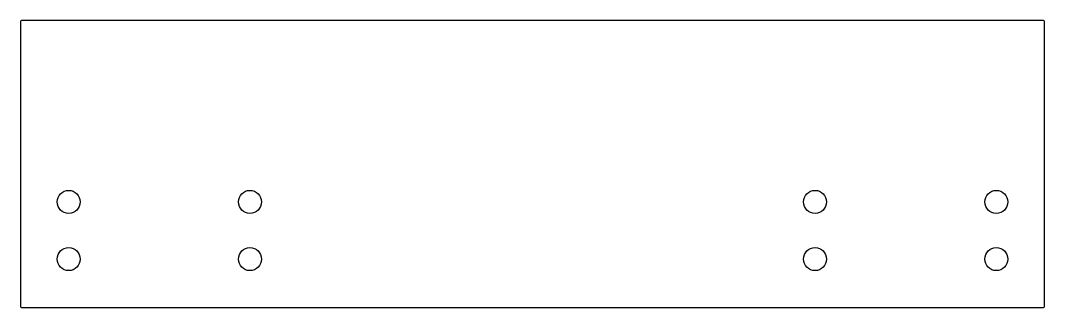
# Model space of a CAD drawing. Extents: x 0 to 535, y 0 to 150.
import ezdxf

# ---------------------------------------------------------------- set-up
doc = ezdxf.new("R2010")
doc.units = 0
doc.header["$MEASUREMENT"] = 0
doc.layers.get('0').update_dxf_attribs({"linetype": 'CONTINUOUS'})

msp = doc.modelspace()

# ---------------------------------------------------------------- linework, layer by layer
for p, q in [((534.5, 150), (0.5, 150)), ((0, 149.5), (0, 0.5)), ((535, 0.5), (535, 149.5)), ((0.5, 0), (534.5, 0))]:
    msp.add_line(p, q)
for centre in [(25.2, 55.2), (119.9, 55.2), (415.1, 55.2), (509.8, 55.2), (25.2, 25.3), (119.9, 25.3), (415.1, 25.3), (509.8, 25.3)]:
    msp.add_circle(centre, 6)
for centre, start, end in [((0.5, 149.5), 90, 180), ((534.5, 149.5), 0, 90), ((0.5, 0.5), 180, 270), ((534.5, 0.5), 270, 0)]:
    msp.add_arc(centre, 0.5, start, end)

doc.saveas('drawing.dxf')
